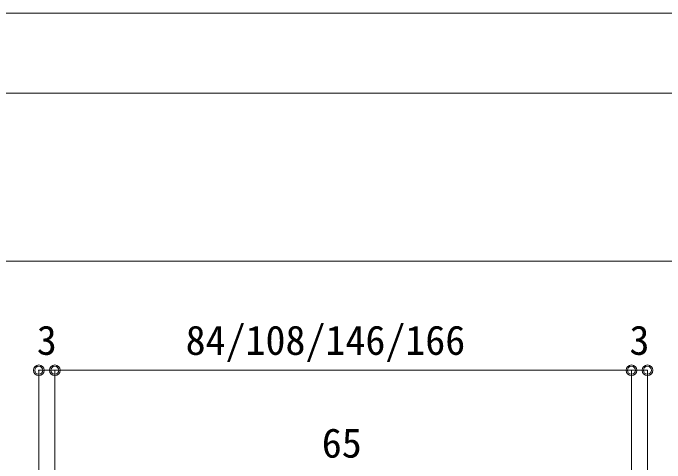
# Model space of a CAD drawing. Units: millimetres on the paper, enlarged 5 times, with parts at other scales. Extents: x -992 to 1008, y -685 to 700.
# Drawn here: x -733.6 to -530.1, y 559.5 to 700 of the extents above; entities that cross this region are included whole.
import ezdxf
from ezdxf.enums import TextEntityAlignment as Align

# ---------------------------------------------------------------- set-up
doc = ezdxf.new("R2010")
doc.units = ezdxf.units.MM
doc.header["$LTSCALE"] = 5
doc.header["$PDMODE"] = 32
doc.header["$PDSIZE"] = 2.5
for name, color, linetype, lineweight in [('1-0_H-SYM', 7, 'Continuous', 20), ('1-1_0', 7, 'Continuous', 20), ('2-0_18', 7, 'Continuous', 18)]:
    doc.layers.add(name, color=color, linetype=linetype, lineweight=lineweight)
doc.styles.add('ＭＳ ゴシック', font='')
doc.styles.get('ＭＳ ゴシック').set_extended_font_data('MS Gothic')

msp = doc.modelspace()

# ---------------------------------------------------------------- linework, layer by layer
at = {"layer": '1-0_H-SYM'}
for p, q in [((-967.5, 675), (197.5, 675)), ((-967.5, 622.5), (197.5, 622.5)), ((-967.5, 622.5), (197.5, 622.5))]:
    msp.add_line(p, q, dxfattribs=at)
at = {"layer": '1-1_0'}
msp.add_line((-967.5, 675), (197.5, 675), dxfattribs=at)
msp.add_lwpolyline([(-992.5, -685), (1007.5, -685), (1007.5, 700), (-992.5, 700)], close=True, dxfattribs=at)
at = {"layer": '2-0_18', "color": 4}
for p, q in [((-725.574, 588.401), (-720.574, 588.401)), ((-725.574, 588.401), (-725.574, 529.158)), ((-720.574, 588.401), (-720.574, 507.417)), ((-720.574, 588.401), (-540.574, 588.401)), ((-540.574, 588.401), (-540.574, 507.417)), ((-540.574, 588.401), (-535.574, 588.401)), ((-535.574, 588.401), (-535.574, 529.158))]:
    msp.add_line(p, q, dxfattribs=at)
for centre in [(-725.574, 588.401), (-720.574, 588.401), (-540.574, 588.401), (-535.574, 588.401)]:
    msp.add_circle(centre, 1.667, dxfattribs=at)
at = {"layer": '2-0_18', "color": 5}
for p in [(-725.574, 588.401), (-720.574, 588.401), (-540.574, 588.401), (-535.574, 588.401)]:
    msp.add_point(p, dxfattribs=at)
at = {"layer": '2-0_18', "color": 4}
for p in [(-725.574, 588.401), (-720.574, 588.401), (-540.574, 588.401), (-535.574, 588.401)]:
    msp.add_point(p, dxfattribs=at)

# ---------------------------------------------------------------- texts
at = {"layer": '2-0_18', "style": 'ＭＳ ゴシック'}
for s, p in [('84/108/146/166', (-679.741, 590.485)), ('3', (-726.199, 590.485)), ('3', (-541.199, 590.485)), ('65', (-637.241, 558.367))]:
    msp.add_text(s, height=9.164, dxfattribs=at).set_placement(p, align=Align.BOTTOM_LEFT)

doc.saveas('drawing.dxf')
